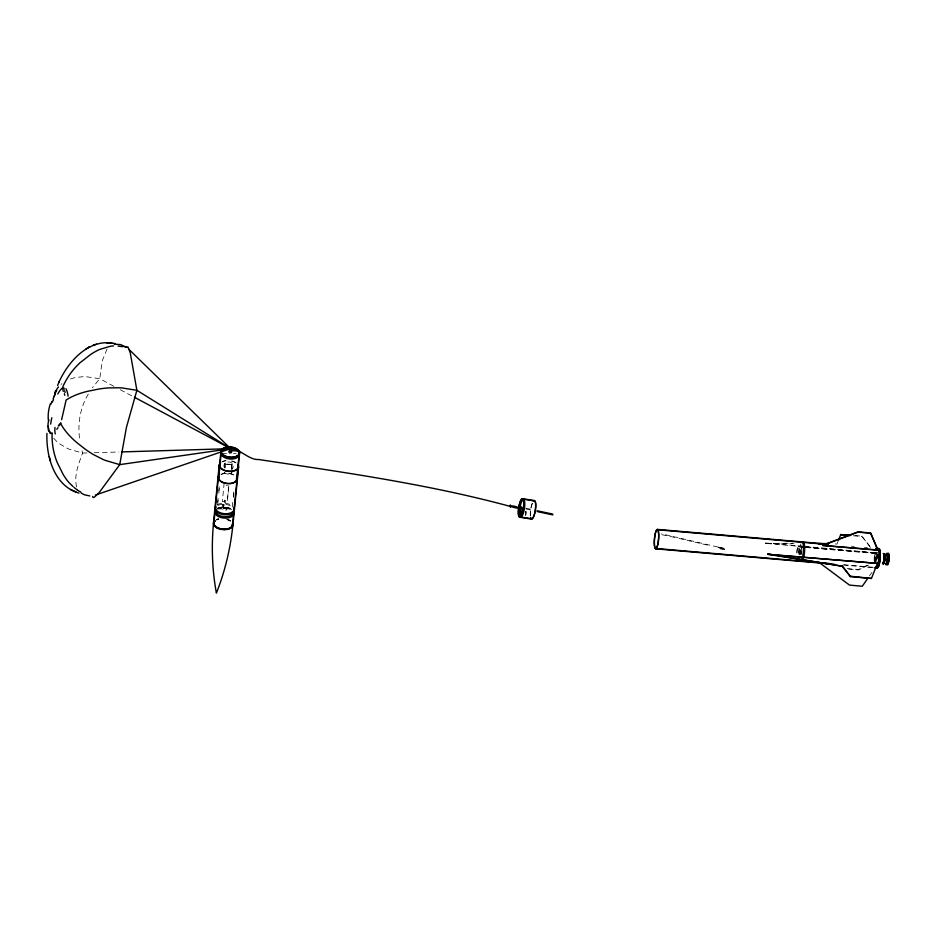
<?xml version="1.0" encoding="UTF-8"?>
<svg xmlns="http://www.w3.org/2000/svg" width="936" height="936" viewBox="0 0 936 936"><rect width="100%" height="100%" fill="white"/><g stroke="black" fill="none" stroke-linecap="round" stroke-linejoin="round"><path stroke-width="0.7" stroke-dasharray="4.68 3.51" d="M224.628 502.117L225.857 501.93L224.687 502.258L224.78 500.07L225.833 501.813M225.517 500.444L224.312 500.748M217.632 502.375L218.053 498.069M218.767 490.909L219.188 486.603M217.69 504.644L218.252 498.911M218.813 493.178L219.527 486.018M224.336 467.883C221.2 458.851 237.931 460.664 232.105 469.381M224.546 467.743L225.096 462.665L225.131 467.906M224.359 472.762C224.663 474.33 233.509 475.266 231.941 471.019M224.851 467.766L225.038 462.735M224.336 472.657L224.535 473.522L224.64 472.902M224.172 482.999L222.335 501.614L227.272 501.579L228.829 485.831M222.581 507.616C222.394 499.04 226.594 510.834 224.57 508.131M223.575 507.604L223.891 504.562M228.793 485.69L227.272 501.579M231.297 469.357L232.011 462.63L231.941 468.971M231.637 468.948L231.964 462.688M231.59 472.692L231.449 473.476L231.566 472.855M232.76 502.269L232.198 508.002L217.07 508.108M233.321 496.536L234.035 489.376M233.52 497.379L233.941 493.085M804.141 546.729L765.227 543.36L792.581 543.243M870.41 547.408L861.775 536.117L854.79 535.521M874.774 552.837L805.685 546.448M227.448 485.573L226.266 485.608M838.048 541.441L836.971 544.12L832.759 543.664M525.307 512.284L525.892 511.723L525.342 515.794M875.3 561.6A4.247 0.913 -85.1 0 0 876.096 555.2A4.247 0.913 -85.1 0 0 874.692 555.142A4.247 0.913 -85.1 0 0 874.423 561.565A4.376 0.936 -85.1 0 1 874.68 555.071A4.376 0.936 -85.1 0 1 876.119 555.036A4.376 0.936 -85.1 0 1 875.347 561.612C877.722 558.453 873.101 548.531 879.442 557.259M88.3 394.138C79.736 408.178 77.267 425.283 79.993 441.382M107.02 349.081L102.27 360.769L99.754 378.741L92.336 387.843M869.427 575.827L871.942 572.411M722.849 549.022L721.796 548.905L724.639 549.514M217.398 508.517C220.241 506.902 224.78 507.16 222.897 506.914M847.15 568.561L858.394 569.533L867.403 565.18M848.566 569.123L858.406 569.977L868.702 565.005M717.83 547.022L661.658 533.859M86.966 452.942L82.614 453.082L68.866 449.046A20.51 9.395 3.5 0 1 67.345 448.367L60.197 444.237A39.593 18.123 3.5 0 1 58.231 442.74L56.991 441.64A90.687 41.523 3.5 0 1 55.095 439.756L53.633 438.118M94.232 452.731L118.907 451.994M222.44 453.644L226.559 453.609M233.438 453.574L236.188 453.55M223.201 504.539L223.996 504.715M222.85 504.913L223.833 504.913M217.269 508.95L231.016 508.856M765.227 543.36L793.927 543.664M853.304 535.801L861.682 536.527M851.397 546.179L854.287 546.425M864.431 547.303L867.321 547.548M765.32 542.95L804.235 546.32M805.592 546.858L878.354 553.106M798.408 546.46L804.188 546.963M805.627 547.08L877.863 553.328M800.725 546.799L805.03 547.174M806.469 547.291L876.868 553.387M798.361 546.835L804.141 547.338M805.58 547.455L877.828 553.702M843.98 564.747L872.937 567.251M843.067 564.993L872.878 567.625M661.928 534.713L676.857 537.896M707.382 545.091L676.728 537.861M525.845 508.131L532.841 509.769M525.821 508.938L532.83 510.565M721.399 547.817A14.449 13.209 35.7 0 0 720.825 547.654L720.053 547.572A12.577 11.712 32.5 0 0 723.142 548.8M720.802 547.735L718.801 547.197M224.581 473.452L224.125 472.551M722.089 548.414L722.241 548.496A3.639 3.136 30.8 0 1 722.639 548.695L722.732 548.8M113.876 386.287L99.754 378.741L85.562 376.623A20.51 10.214 22.7 0 0 83.889 376.623L75.582 377.524A39.593 19.715 22.7 0 0 73.125 378.132L71.51 378.659A90.687 45.15 22.7 0 0 68.936 379.688M120.288 389.715L133.123 396.571M723.973 548.917L724.113 548.999A2.878 2.398 30 0 1 724.511 549.28L724.569 549.303M231.625 509.675C230.233 508.213 223.844 506.025 224.254 507.721M861.775 536.117L871.381 548.075M223.575 508.143L223.891 508.552A1.849 1.03 5.6 0 1 226.465 509.781A1.849 1.03 5.6 0 1 223.575 510.342A1.849 1.03 5.6 0 1 223.844 508.576L223.002 504.715M223.809 506.926L224.383 507.721M76.6 486.942C73.804 475.43 78.682 463.741 82.614 453.082L81.994 450.86M231.274 472.703L231.449 473.476M530.291 515.701A9.383 2.398 -81.2 0 1 532.268 503.24M530.466 516.087A8.997 2.293 -81.2 0 1 532.549 502.936M525.353 511.852A2.504 0.643 -81.2 0 1 526.207 512.437A2.504 0.643 -81.2 0 1 525.447 515.982M799.18 554.299A9.383 2.012 -85.1 0 1 800.842 543.886M800.175 554.533A5.195 1.111 -85.1 0 1 801.427 546.683M800.397 554.404A9.383 2.012 -85.1 0 1 801.485 545.793M801.391 554.639A5.195 1.111 -85.1 0 1 801.45 551.632A5.16 1.1 -85.1 0 1 801.005 554.44M799.168 554.416A5.16 1.1 -85.1 0 1 799.999 547.42A5.16 1.1 -85.1 0 1 801.45 548.25M799.297 554.557A4.75 1.018 -85.1 0 1 799.917 548.087A4.75 1.018 -85.1 0 1 801.31 548.075A4.75 1.018 -85.1 0 1 800.865 554.557M876.74 559.19A5.16 1.1 -85.1 0 1 877.523 554.288M876.833 559.12A4.75 1.018 -85.1 0 1 877.453 554.908M875.827 561.986A9.758 2.094 -85.1 0 1 876.962 552.088M875.909 561.846A9.383 2.012 -85.1 0 1 876.997 552.322M874.692 561.74A9.383 2.012 -85.1 0 1 875.78 552.217M875.722 561.471A5.195 1.111 -85.1 0 1 876.119 555.457A5.195 1.111 -85.1 0 1 877.512 553.129M876.751 559.354A5.932 1.275 -85.1 0 1 877.535 554.089M876.927 559.213A5.16 1.1 -85.1 0 1 877.512 554.99M719.152 547.607A16.286 13.701 30.7 0 1 721.984 548.671M718.567 547.267A14.578 13.279 36.1 0 1 719.176 547.443M720.112 547.981A13.244 12.648 39.9 0 1 718.076 547.057M721.106 549.046A18.568 18.053 42.1 0 1 719.889 548.613M721.773 548.976A11.279 10.214 30.7 0 1 721.188 548.8M721.469 547.466A14.66 12.964 32.6 0 1 724.172 548.484M216.146 519.644A9.758 5.429 5.6 0 1 218.474 518.79M228.302 519.562A9.758 5.429 5.6 0 1 230.584 520.814M230.303 520.931A9.383 5.23 5.6 0 0 227.261 519.41A9.758 5.429 5.6 0 1 230.607 521.165M222.581 461.413A9.758 5.429 5.6 0 1 225.915 460.582M232.21 461.062A9.758 5.429 5.6 0 1 236.293 462.91M222.124 461.904A9.383 5.23 5.6 0 1 226.032 460.793M231.192 461.038A9.383 5.23 5.6 0 1 236.597 463.495M216.661 519.995A9.372 5.218 5.6 0 1 218.802 519.258M226.547 519.527A9.372 5.218 5.6 0 1 230.314 521.282M217.62 508.517A8.611 4.797 5.6 0 1 231.66 509.851M217.561 508.798A9.372 5.218 5.6 0 1 231.66 510.143M220.896 474.365A9.383 5.23 5.6 0 1 235.369 475.944M221.177 474.529A8.997 5.008 5.6 0 1 235.053 476.05M217.854 505.463A9.36 5.218 5.6 0 1 231.707 506.587M217.327 504.796A9.36 5.218 5.6 0 1 231.8 505.545M61.015 384.45A73.382 36.539 22.7 0 1 61.94 383.713M225.447 464.221L232.596 464.373L225.447 464.221M223.926 508.552L224.628 508.529A4.411 3.604 -13.1 0 0 224.195 508.529L223.95 508.54M797.542 547.852A4.75 1.018 -85.1 0 0 797.004 554.557A4.376 0.936 -85.1 0 1 797.554 548.215A4.376 0.936 -85.1 0 1 798.923 548.203A4.376 0.936 -85.1 0 1 798.314 554.557A4.75 1.018 -85.1 0 0 798.993 547.841A4.75 1.018 -85.1 0 0 797.542 547.852M218.661 518.977A9.383 5.23 5.6 0 0 216.415 519.808A9.758 5.429 5.6 0 1 218.626 519.059"/><path stroke-width="1.4" d="M46.929 433.391C46.086 456.452 54.112 485.913 78.928 493.096M213.466 523.739C211.314 546.87 212.226 570.258 216.391 593.12C224.956 571.51 230.408 548.73 232.807 525.622M213.513 522.826L219.223 464.935M213.876 523.165L220.954 451.187M218.743 477.512L221.341 451.257M236.644 479.326L239.23 453.071M232.502 525.201L239.616 453.141M232.912 524.909L238.621 467.005M521.527 507.148L521.106 509.231L521.668 507.183M520.299 507.897C520.229 504.188 519.737 511.711 520.182 507.359M65.403 403.217L66.023 400.152A71.499 32.737 3.5 0 1 74.529 395.554A72.938 33.392 3.5 0 1 86.837 391.47L98.935 389.025A90.687 41.523 3.5 0 1 102.96 388.452L105.394 388.171A39.593 18.123 3.5 0 1 108.904 387.902L119.714 387.785A20.51 9.395 3.5 0 1 121.738 387.89L136.878 390.3L230.665 448.66L95.367 495.074M65.321 403.591L61.612 419.691M767.777 554.323L877.418 563.378L767.777 554.323L842.107 566.198L850.496 576.646L871.439 578.46L877.418 563.378M850.613 535.158L840.739 534.725L850.508 535.567M842.107 566.198L767.871 553.913M850.496 576.646L842.201 565.789M871.439 578.46L850.59 576.237M60.828 422.803L59.354 425.669M60.629 423.552L60.641 423.47A71.499 35.603 22.7 0 0 66.163 431.847A73.382 36.539 22.7 0 0 76.74 442.541L85.094 449.093A90.687 45.15 22.7 0 0 88.44 451.433L90.499 452.79A39.593 19.715 22.7 0 0 93.518 454.615L103.182 459.517A20.51 10.214 22.7 0 0 105.031 460.313L119.738 464.63L230.665 448.66L128.957 349.385M53.118 398.83L55.025 394.267M510.167 505.229L510.026 505.978A2.796 0.819 -77.4 0 0 510.202 506.739L510.295 506.832M510.401 506.762L510.483 506.072A2.796 0.819 -77.4 0 0 510.307 505.311L510.214 505.218M50.872 404.258L51.936 401.415M878.764 565.473L878.342 566.514M57.576 385.515L59.354 381.28M838.586 540.095L840.832 534.304M55.809 392.161L56.722 390.289M58.898 382.262C68.562 360.933 89.376 337.674 115.245 343.664M238.949 452.591L239.452 451.643M124.769 346.999L127.998 347.01L130.174 352.416L136.878 390.3L126.418 427.436L119.738 464.63L99.099 492.675L94.361 497.191L93.05 497.484L92.606 496.454M867.918 578.179L862.29 586.24L849.525 585.105L819.901 563.027M58.044 427.658L56.815 429.331M86.053 348.824L89.938 346.694L88.616 347.42M822.615 545.173L857.961 531.87L870.62 532.958L877.945 550.239L822.685 545.454L877.874 549.958M822.685 545.454L858.019 532.151L870.679 533.239L877.945 550.239M92.851 345.454L96.537 344.144M114.332 344.191L120.533 344.577L126.886 347.361M113.619 345.934L111.992 346.039A20.51 19.609 -72.7 0 0 110.074 346.343L99.93 349.35A39.593 37.838 -72.7 0 0 96.701 350.848L94.501 352.065A90.687 86.674 -72.7 0 0 90.862 354.323L80.133 362.653A72.938 69.709 -72.7 0 0 69.662 374.611A71.499 68.328 -72.7 0 0 62.887 386.638M121.809 451.912L230.665 448.66L134.41 397.25M818.403 543.512L828.454 543.617M818.31 543.921L828.36 544.027M657.376 529.39A9.758 2.094 -85.1 0 1 657.903 544.155A9.758 2.094 -85.1 0 1 654.299 543.793A9.758 2.094 -85.1 0 1 657.376 529.39L828.231 544.167M876.014 548.309L878.904 548.554M657.306 529.764L825.271 544.296M875.956 548.671L878.845 548.929M655.75 548.461L829.507 563.495M655.68 548.835L834.444 564.279M874.329 567.742L877.231 568M118.065 346.109L122.85 346.694M89.797 495.928L84.556 494.828L81.175 493.085M522.452 498.689L534.397 500.538M522.405 499.075L534.351 500.924M519.737 516.859L531.683 518.708M519.691 517.245L531.636 519.094M552.638 514.051L537.042 510.752M552.919 514.905L537.159 511.571M510.167 506.072C514.706 505.054 523.247 509.43 514.437 507.604A21.423 17.48 -13.1 0 0 512.741 507.078C429.507 484.298 343.723 472.352 258.558 459.494C248.754 460.442 238.013 446.706 229.835 449.42C232.011 452.158 236.632 449.467 239.171 452.182M76.015 491.997L70.516 489.516M80.87 492.079L78.601 490.897M76.998 489.809L73.967 487.352M73.008 486.521L69.17 482.789A39.593 37.838 -72.7 0 1 66.912 480.074L65.462 478.027A90.687 86.674 -72.7 0 1 63.168 474.458L57.143 462.384A72.938 69.709 -72.7 0 1 52.942 447.162A71.499 68.328 -72.7 0 1 52.1 433.426M49.854 431.847L49.105 430.583M63.882 387.913L64.291 389.119M49.257 456.733L50.474 460.98M64.678 390.628L65.064 392.465M48.59 429.051L48.321 427.249M533.356 501.228A9.383 2.398 -81.2 0 1 535.357 510.412A9.383 2.398 -81.2 0 1 530.654 517.889M533.614 501.275A8.997 2.293 -81.2 0 1 535.252 510.436A8.997 2.293 -81.2 0 1 530.887 517.936M886.638 554.112A4.75 1.018 -85.1 0 1 887.094 559.4M886.263 562.992A4.75 1.018 -85.1 0 1 886.158 563.191M801.719 542.447A9.383 2.012 -85.1 0 1 803.252 552.72A9.383 2.012 -85.1 0 1 799.812 560.184M802.936 542.552A9.383 2.012 -85.1 0 1 804.55 551.924A9.383 2.012 -85.1 0 1 801.356 560.863M878.237 548.952A9.758 2.094 -85.1 0 1 880.156 558.429A9.383 2.012 -85.1 0 1 876.868 567.391M876.646 567.497A9.758 2.094 -85.1 0 0 880.156 558.429A9.383 2.012 -85.1 0 0 878.448 549.093M877.231 548.987A9.383 2.012 -85.1 0 1 878.845 558.347A9.383 2.012 -85.1 0 1 875.651 567.286M879.395 554.486A5.932 1.275 -85.1 0 1 879.36 558.382M887.796 553.632A5.932 1.275 -85.1 0 1 889.048 559.716A5.932 1.275 -85.1 0 1 886.708 563.987M883.174 553.632A5.16 1.1 -85.1 0 1 884.11 558.265A5.16 1.1 -85.1 0 1 882.519 563.823M883.572 554.065A4.75 1.018 -85.1 0 1 883.958 559.014A4.75 1.018 -85.1 0 1 882.66 563.402M884.029 553.621A5.16 1.1 -85.1 0 1 884.812 558.593A5.16 1.1 -85.1 0 1 883.245 563.881M888.042 554.053A5.16 1.1 -85.1 0 1 888.907 559.459A5.16 1.1 -85.1 0 1 887.082 563.987M884.298 554.124A4.75 1.018 -85.1 0 1 884.684 559.085A4.75 1.018 -85.1 0 1 883.385 563.46M886.404 553.644A5.651 1.217 -85.1 0 1 887.539 559.342A5.651 1.217 -85.1 0 1 885.397 564.034M886.72 553.667A5.651 1.217 -85.1 0 1 887.831 559.564A5.651 1.217 -85.1 0 1 885.655 563.87M886.684 553.855A5.16 1.1 -85.1 0 1 887.433 559.342A5.16 1.1 -85.1 0 1 885.69 563.987M887 553.878A5.16 1.1 -85.1 0 1 887.726 559.623A5.16 1.1 -85.1 0 1 885.924 563.881M884.146 553.679A5.054 1.088 -85.1 0 1 885.07 557.961A5.054 1.088 -85.1 0 1 883.607 563.647M883.9 553.656A5.054 1.088 -85.1 0 1 884.824 557.938A5.054 1.088 -85.1 0 1 883.362 563.636M232.701 523.318A9.758 5.429 5.6 0 1 221.621 529.144A9.758 5.429 5.6 0 1 214.929 520.451M232.491 523.809A9.383 5.23 5.6 0 1 221.75 528.945A9.383 5.23 5.6 0 1 214.789 521.024M238.165 464.911A9.758 5.429 5.6 0 1 227.776 471.311A9.758 5.429 5.6 0 1 220.639 462.56M237.814 464.946A9.383 5.23 5.6 0 1 228.302 471.159A9.383 5.23 5.6 0 1 220.498 463.133M232.549 523.341A9.758 5.429 5.6 0 1 222.043 529.519A9.758 5.429 5.6 0 1 214.707 520.942M232.444 524.125A9.372 5.218 5.6 0 1 221.762 529.261A9.372 5.218 5.6 0 1 214.73 521.375M233.544 512.717A9.372 5.218 5.6 0 1 223.142 517.994A9.372 5.218 5.6 0 1 215.689 510.26M232.959 512.823A8.611 4.797 5.6 0 1 224.862 516.754A8.611 4.797 5.6 0 1 215.947 512.191M236.82 477.886A9.383 5.23 5.6 0 1 227.588 483.655A9.383 5.23 5.6 0 1 218.626 476.529M236.445 477.91A8.997 5.008 5.6 0 1 228.033 483.467A8.997 5.008 5.6 0 1 218.825 477.079M233.509 508.505A9.36 5.218 5.6 0 1 224.488 514.741A9.36 5.218 5.6 0 1 215.853 507.148M233.602 507.464A9.36 5.218 5.6 0 1 225.061 513.735A9.36 5.218 5.6 0 1 215.678 506.598M238.879 453.597A8.997 5.008 5.6 0 1 229.999 459.038A8.997 5.008 5.6 0 1 221.364 452.31M58.5 386.954A73.382 36.539 22.7 0 0 56.417 389.926A71.499 35.603 22.7 0 0 54.346 396.513M57.786 393.998A23.213 9.184 -79.9 0 1 62.841 387.68M62.63 388.569A24.067 3.908 -86.9 0 1 63.25 391.423M54.674 393.214A23.95 8.471 -89 0 1 55.552 391.131M50.439 433.579A73.382 33.602 3.5 0 1 48.052 426.208M48.04 426.196A71.499 32.737 3.5 0 1 48.953 419.913M48.356 420.322A23.213 12.882 -77.3 0 1 50.31 403.919M50.684 424.137A23.809 6.423 -70.7 0 1 51.831 417.748M52.428 401.977A23.95 10.156 -74.4 0 1 53.527 399.52M55.294 433.941A23.213 4.341 -75.1 0 1 54.967 427.436M52.194 433.111A24.067 9.898 -67.2 0 1 49.631 432.42M59.448 424.148A23.95 5.3 -66.3 0 1 58.254 426.055M78.016 490.522A20.51 19.609 -72.7 0 1 77.477 490.16M65.965 388.744A23.809 7.453 -84.3 0 1 68.106 396.174M64.408 393.658A22.558 1.849 83.6 0 1 64.713 395.296M48.836 430.911A22.558 10.39 -56 0 1 48.169 429.507M111.817 343.255L107.067 342.904L111.817 343.255M522.183 513.595A9.383 2.398 -81.2 0 0 522.709 498.759A9.383 2.398 -81.2 0 0 518.31 511.536A9.383 2.398 -81.2 0 0 522.183 513.595M522.136 513.361A8.997 2.293 -81.2 0 0 522.651 499.145A8.997 2.293 -81.2 0 0 518.427 511.384A8.997 2.293 -81.2 0 0 522.136 513.361M521.013 514.496A2.504 0.643 -81.2 0 0 521.118 510.576A2.504 0.643 -81.2 0 0 519.96 514.039A2.504 0.643 -81.2 0 0 521.013 514.496M522.37 513.279A8.798 2.246 -81.2 0 0 522.873 499.368A8.798 2.246 -81.2 0 0 518.743 511.36A8.798 2.246 -81.2 0 0 522.37 513.279M523.247 513.419A8.798 2.246 -81.2 0 0 523.739 499.508A8.798 2.246 -81.2 0 0 519.62 511.489A8.798 2.246 -81.2 0 0 523.247 513.419M657.844 543.956A9.383 2.012 -85.1 0 0 657.341 529.764A9.383 2.012 -85.1 0 0 654.381 543.617A9.383 2.012 -85.1 0 0 657.844 543.956M224.476 455.879A9.383 5.23 5.6 0 0 239.534 453.55A9.383 5.23 5.6 0 0 226.84 447.057A9.383 5.23 5.6 0 0 224.476 455.879M225.178 455.949A8.997 5.008 5.6 0 0 239.218 453.176A8.997 5.008 5.6 0 0 226.453 447.361A8.997 5.008 5.6 0 0 225.178 455.949M225.096 456.768A8.997 5.008 5.6 0 0 239.136 454.007A8.997 5.008 5.6 0 0 226.372 448.18A8.997 5.008 5.6 0 0 225.096 456.768M229.671 451.655A1.252 0.702 5.6 0 0 231.625 451.269A1.252 0.702 5.6 0 0 229.858 450.462A1.252 0.702 5.6 0 0 229.671 451.655M229.577 452.685A1.252 0.702 5.6 0 0 231.531 452.299A1.252 0.702 5.6 0 0 229.753 451.491A1.252 0.702 5.6 0 0 229.577 452.685"/></g></svg>
